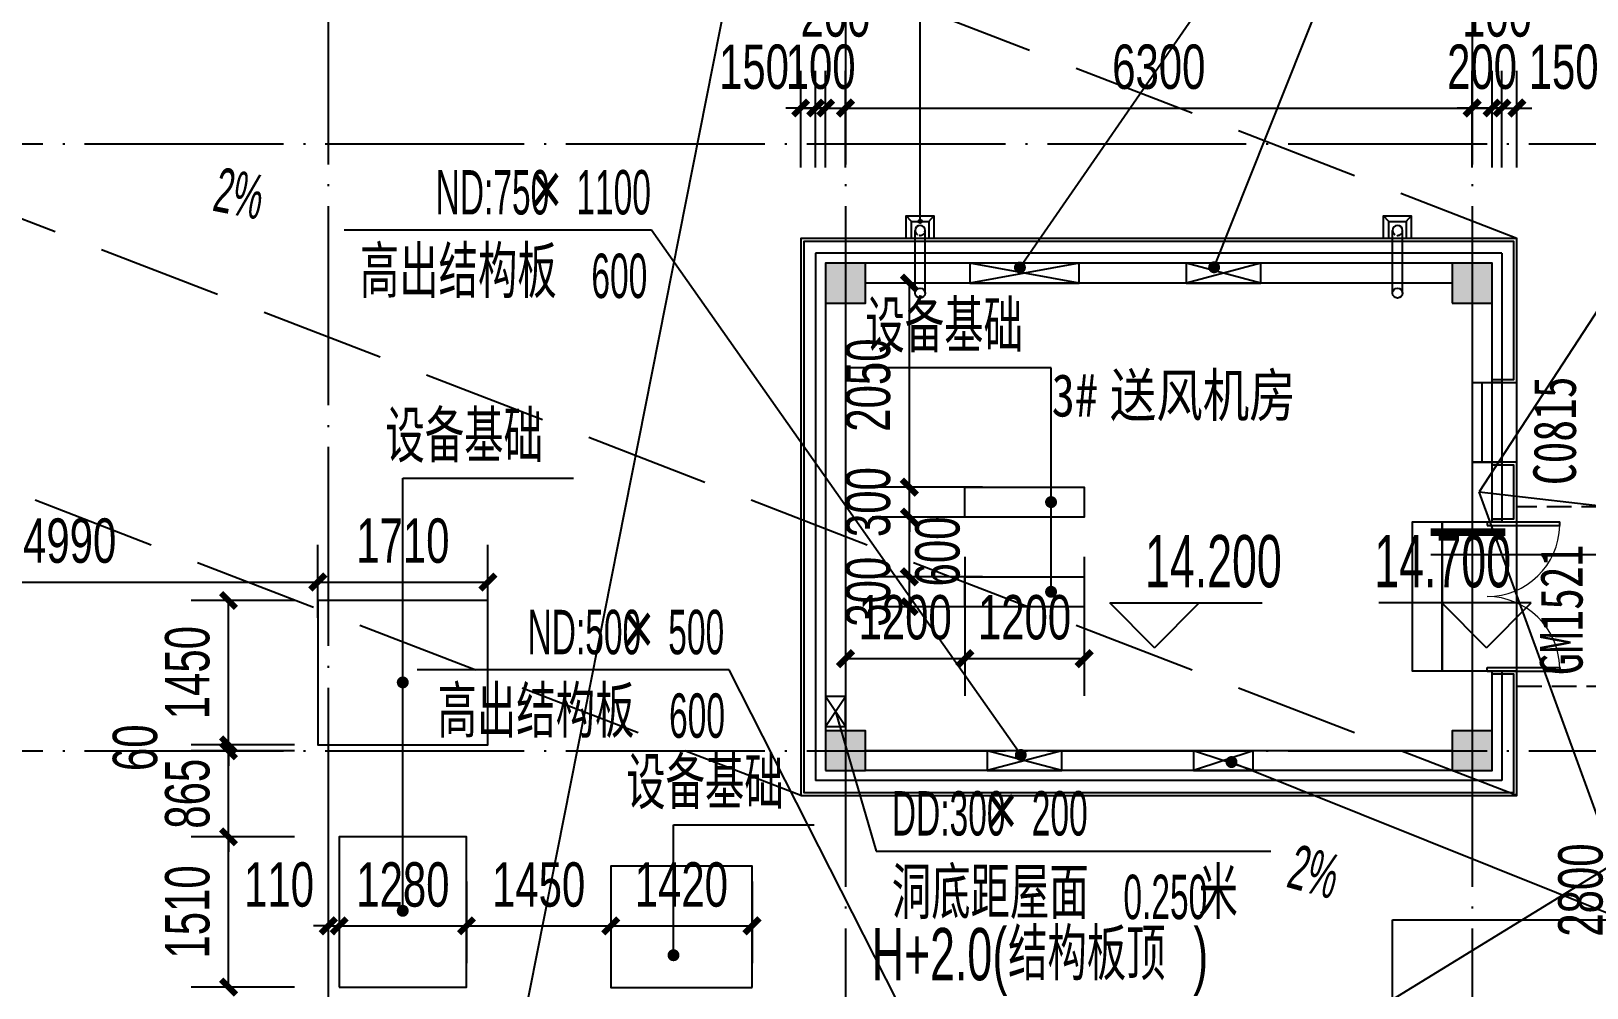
# Model space of a CAD drawing. Extents: x -409435 to 356702, y -107829 to 330904.
# Drawn here: x 101412 to 117054, y 290617 to 300233 of the extents above; entities that cross this region are included whole.
import ezdxf
from ezdxf.xclip import XClip

# ---------------------------------------------------------------- set-up
doc = ezdxf.new("R2010")
doc.units = 0
doc.header["$LTSCALE"] = 1000
doc.header["$MEASUREMENT"] = 0
doc.header["$XCLIPFRAME"] = 0
for name, pattern in [('104-14# 核心筒$0$DOTE', [2.42, 2, -0.2, 0.02, -0.2]), ('109-34 轴网$0$L1$0$$AUDIT_BAD_LTYPE1', [0]), ('X-104 14#平面$0$$0$DASH', [0.35, 0.25, -0.1]), ('X-104 14#平面$0$DASH', [0.35, 0.25, -0.1])]:
    doc.linetypes.add(name, pattern=pattern)
for name, color, linetype in [('01-标注_尺寸', 124, 'Continuous'), ('01-标注_符号', 200, 'Continuous'), ('02-TEXT_标注', 130, 'Continuous'), ('104-14# 核心筒$0$A_AXIS-轴线', 36, '104-14# 核心筒$0$DOTE'), ('PUB_HATCH', 8, 'Continuous'), ('X-104 14#平面$0$01-标注_标高', 200, 'Continuous'), ('X-104 14#平面$0$02-TEXT_房间', 7, 'Continuous'), ('X-104 14#平面$0$02-TEXT_标注', 130, 'Continuous'), ('X-104 14#平面$0$02-TEXT_门窗', 151, 'Continuous'), ('X-104 14#平面$0$A-C_玻璃幕墙', 140, 'Continuous'), ('X-104 14#平面$0$A-C_窗', 140, 'Continuous'), ('X-104 14#平面$0$A-C_门', 150, 'Continuous'), ('X-104 14#平面$0$A-O_分水线', 127, 'Continuous'), ('X-104 14#平面$0$A-O_屋面', 201, 'Continuous'), ('X-104 14#平面$0$A-O_散水', 134, 'Continuous'), ('X-104 14#平面$0$A-SUR_保温', 222, 'Continuous'), ('X-104 14#平面$0$A-SUR_看线', 231, 'Continuous'), ('X-104 14#平面$0$A-TECH_暖通', 6, 'Continuous'), ('X-104 14#平面$0$A-TECH_电气', 240, 'Continuous'), ('X-104 14#平面$0$A_STR-砌块墙', 121, 'Continuous'), ('X-104 14#平面$0$A_STR-砼柱', 51, 'Continuous'), ('X-104 14#平面$0$图例', 7, 'Continuous')]:
    doc.layers.add(name, color=color, linetype=linetype)
doc.styles.add('_TCH_DIM', font='ros.shx', dxfattribs={"width": 0.8, "height": 2, "bigfont": 'jd.shx'})
doc.styles.add('_TCH_DIM_T3', font='ros.shx', dxfattribs={"width": 0.705882, "bigfont": 'jd.shx'})
doc.styles.add('X-104 14#平面$0$_TCH_DIM', font='ros.shx', dxfattribs={"width": 0.8, "bigfont": 'jd.shx'})
doc.styles.add('X-104 14#平面$0$_TCH_SPACE', font='STXIHEI_0.TTF', dxfattribs={"width": 0.8, "height": 5})
doc.styles.add('X-104 14#平面$0$_TCH_WINDOW', font='STXIHEI_0.TTF', dxfattribs={"width": 0.75, "height": 3.5})
doc.dimstyles.new('_TCH_ARCH&&150', dxfattribs={"dimtxt": 446.25, "dimasz": 150, "dimexe": 375, "dimexo": 450, "dimgap": 189.375, "dimtad": 1, "dimdec": 0, "dimzin": 0, "dimdsep": 46, "dimtxsty": '_TCH_DIM_T3', "dimblk": 'ARCHTICK', "dimcen": 0.09, "dimclrt": 7, "dimazin": 2, "dimtfac": 1, "dimtdec": 0, "dimtix": 1, "dimtmove": 2, "dimatfit": 3, "dimfxl": 0, "dimtolj": 1, "dimtzin": 0, "dimarcsym": 0})

# ---------------------------------------------------------------- blocks, each defined once
blk = doc.blocks.new('104-14# 核心筒')
at = {"layer": '104-14# 核心筒$0$A_AXIS-轴线'}
for p, q in [((104400, 317833.6), (104400, 259754.9)), ((109600, 317833.6), (109600, 259754.9)), ((115900, 317833.6), (115900, 259754.9)), ((-9370.1, 299100), (120259.9, 299100)), ((-9370.1, 293000), (120259.9, 293000))]:
    blk.add_line(p, q, dxfattribs=at)
blk = doc.blocks.new('X-104 14#平面$0$0000')
blk.add_line((68587, 39539), (63777, 15271))
for points in [[(77922, 31708), (74572, 26572)], [(76671, 20811), (74572, 26572)], [(74572, 26572), (77594, 26226)]]:
    blk.add_lwpolyline(points)
blk = doc.blocks.new('X-104 14#平面$0$A$C6C68079C')
at = {"layer": 'X-104 14#平面$0$图例'}
for p, q in [((91, 87), (145, 141)), ((91, -87), (145, -137))]:
    blk.add_line(p, q, dxfattribs=at)
for points in [[(-80, -137), (-80, 141), (145, 141), (145, -137)], [(-80, -87), (-80, 87), (91, 87), (91, -87)]]:
    blk.add_lwpolyline(points, close=True, dxfattribs=at)
blk = doc.blocks.new('*U419')
blk.add_lwpolyline([(200, 0), (200, 300), (0, 300), (0, 0), (200, 0), (0, 300), (0, 0), (200, 300)])
blk = doc.blocks.new('X-104 14#平面$0$dd')
at = {"layer": 'X-104 14#平面$0$A-TECH_电气'}
blk.add_blockref('*U419', (109463, -5855), dxfattribs=at)
blk = doc.blocks.new('*U431')
blk.add_lwpolyline([(200, 0), (200, 1100), (0, 1100), (0, 0), (200, 0), (0, 1100), (0, 0), (200, 1100)])
blk = doc.blocks.new('*U433')
blk.add_lwpolyline([(200, 0), (200, 750), (0, 750), (0, 0), (200, 0), (0, 750), (0, 0), (200, 750)])
blk = doc.blocks.new('*U421')
blk.add_lwpolyline([(200, 0), (200, 600), (0, 600), (0, 0), (200, 0), (0, 600), (0, 0), (200, 600)])
blk = doc.blocks.new('_FZH')
blk.add_lwpolyline([(-0.5, -0.5), (0.5, -0.5), (0.5, 0.5), (-0.5, 0.5)], close=True)
at = {"layer": 'PUB_HATCH'}
blk.add_solid([(-0.5, -0.5), (0.5, -0.5), (-0.5, 0.5), (0.5, 0.5)], dxfattribs=at)
blk = doc.blocks.new('X-104 14#平面$0$$DorLib2D$00000002')
for p, q in [((-0.5, 0), (-0.5, 0.4875)), ((-0.475, 0.4875), (-0.5, 0.4875)), ((-0.475, 0), (-0.475, 0.4875)), ((0.475, 0), (0.475, 0.4875)), ((0.475, 0.4875), (0.5, 0.4875)), ((0.5, 0), (0.5, 0.4875)), ((-0.5, 0), (-0.475, 0)), ((0.5, 0), (0.475, 0))]:
    blk.add_line(p, q)
at = {"lineweight": 13}
for centre, start, end in [((-0.4875, 0), 0, 88.53072), ((0.4875, 0), 91.46928, 180)]:
    blk.add_arc(centre, 0.4875, start, end, dxfattribs=at)
blk = doc.blocks.new('X-104 14#平面$0$$TCHSYS$WIN2D')
for p, q in [((-0.5, 0.5), (0.5, 0.5)), ((-0.5, 0.5), (-0.5, -0.5)), ((0.5, 0.5), (0.5, -0.5)), ((0.5, 0.167), (-0.5, 0.167)), ((0.5, -0.167), (-0.5, -0.167)), ((-0.5, -0.5), (0.5, -0.5))]:
    blk.add_line(p, q)
blk = doc.blocks.new('X-104 14#平面')
at = {"layer": 'X-104 14#平面$0$01-标注_标高'}
for p, q in [((112706.3, 294035.6), (112256.3, 294485.6)), ((112256.3, 294485.6), (113788.2, 294485.6)), ((112706.3, 294035.6), (113156.3, 294485.6)), ((116494.1, 294485.6), (114962.2, 294485.6)), ((116044.1, 294035.6), (115594.1, 294485.6)), ((116044.1, 294035.6), (116494.1, 294485.6))]:
    blk.add_line(p, q, dxfattribs=at)
at = {"layer": 'X-104 14#平面$0$02-TEXT_标注', "linetype": 'X-104 14#平面$0$DASH', "ltscale": 5}
for points in [[(116350, 298150), (73199.9, 314785)], [(109150, 292550), (65999.9, 309185)], [(116350, 292550), (73199.9, 309185)]]:
    blk.add_lwpolyline(points, dxfattribs=at)
at = {"layer": 'X-104 14#平面$0$A-C_玻璃幕墙'}
for points in [[(116100, 296700), (116350, 296700), (116350, 298150), (109150, 298150), (109150, 292550), (116350, 292550), (116350, 293800), (116100, 293800)], [(116100, 296730), (116320, 296730), (116320, 298120), (109180, 298120), (109180, 292580), (116320, 292580), (116320, 293770), (116100, 293770)], [(116100, 295300), (116350, 295300), (116350, 295900), (116100, 295900)], [(116100, 295330), (116320, 295330), (116320, 295870), (116100, 295870)]]:
    blk.add_lwpolyline(points, dxfattribs=at)
at = {"layer": 'X-104 14#平面$0$A-C_门'}
blk.add_line((115900, 295300), (115900, 293800), dxfattribs=at)
for points in [[(115600, 295300), (115600, 293800), (115300, 293800), (115300, 295300)], [(115900, 295300), (115900, 293800), (115600, 293800), (115600, 295300)]]:
    blk.add_lwpolyline(points, close=True, dxfattribs=at)
at = {"layer": 'X-104 14#平面$0$A-O_分水线'}
for p, q in [((110300, 297600), (110300, 298230)), ((110400, 297600), (110400, 298230)), ((115100, 297600), (115100, 298230)), ((115200, 297600), (115200, 298230))]:
    blk.add_line(p, q, dxfattribs=at)
for centre in [(110350, 297600), (115150, 297600)]:
    blk.add_circle(centre, 50, dxfattribs=at)
for centre in [(110350, 298230), (115150, 298230)]:
    blk.add_arc(centre, 50, 0, 180, dxfattribs=at)
at = {"layer": 'X-104 14#平面$0$A-O_分水线', "linetype": 'X-104 14#平面$0$$0$DASH', "ltscale": 0.2}
for centre in [(110350, 298230), (115150, 298230)]:
    blk.add_arc(centre, 50, 180, 0, dxfattribs=at)
at = {"layer": 'X-104 14#平面$0$A-O_屋面', "linetype": 'X-104 14#平面$0$DASH'}
blk.add_lwpolyline([(116350, 293650), (117250, 293650), (117250, 295450), (116350, 295450)], dxfattribs=at)
at = {"layer": 'X-104 14#平面$0$A-O_散水', "elevation": 3000}
for points in [[(110800, 295349.1), (110800, 295649.1), (112000, 295649.1), (112000, 295349.1)], [(110800, 294447.7), (110800, 294747.7), (112000, 294747.7), (112000, 294447.7)]]:
    blk.add_lwpolyline(points, close=True, dxfattribs=at)
at = {"layer": 'X-104 14#平面$0$A-O_散水'}
for points in [[(106005, 294510), (104295, 294510), (104295, 293060), (106005, 293060)], [(104510, 290625.4), (105790, 290625.4), (105790, 292135.4), (104510, 292135.4)], [(108660.3, 290620.3), (108660.3, 291840.3), (107240.3, 291840.3), (107240.3, 290620.3)]]:
    blk.add_lwpolyline(points, close=True, dxfattribs=at)
at = {"layer": 'X-104 14#平面$0$A-SUR_保温'}
for p, q in [((116200, 298000), (109300, 298000)), ((109300, 298000), (109300, 292700)), ((116200, 298000), (116200, 296700)), ((116200, 296700), (116100, 296700)), ((116200, 295900), (116100, 295900)), ((116200, 295900), (116200, 295300)), ((116200, 295300), (116100, 295300)), ((116200, 293800), (116100, 293800)), ((116200, 293800), (116200, 292700)), ((116200, 292700), (109300, 292700))]:
    blk.add_line(p, q, dxfattribs=at)
at = {"layer": 'X-104 14#平面$0$A-SUR_看线'}
for p, q in [((116350, 295900), (116350, 296700)), ((116350, 293800), (116350, 295300))]:
    blk.add_line(p, q, dxfattribs=at)
at = {"layer": 'X-104 14#平面$0$A_STR-砌块墙'}
for p, q in [((115700, 297900), (109800, 297900)), ((115700, 297700), (109800, 297700)), ((109400, 297500), (109400, 293200)), ((109600, 297500), (109600, 293200)), ((115900, 297500), (115900, 296700)), ((116100, 296700), (116100, 297500)), ((115900, 296700), (116100, 296700)), ((115900, 295900), (115900, 295300)), ((116100, 295900), (115900, 295900)), ((116100, 295300), (116100, 295900)), ((115900, 295300), (116100, 295300)), ((116100, 293800), (115900, 293800)), ((115900, 293800), (115900, 293200)), ((116100, 293200), (116100, 293800)), ((115700, 293000), (109800, 293000)), ((115700, 292800), (109800, 292800))]:
    blk.add_line(p, q, dxfattribs=at)
ref = blk.add_blockref('104-14# 核心筒', (0, 0))
XClip(ref).set_block_clipping_path([(-38664.3623821461, -25500), (139216.5485069363, 330900)])
at = {"color": 5, "rotation": 89.99999999999999}
for p in [(110350, 298230), (115150, 298230)]:
    blk.add_blockref('X-104 14#平面$0$A$C6C68079C', p, dxfattribs=at)
blk.add_blockref('X-104 14#平面$0$dd', (-62.7, 299100))
at = {"layer": 'X-104 14#平面$0$A-C_窗'}
ref = blk.add_blockref('X-104 14#平面$0$$TCHSYS$WIN2D', (116050, 296300), dxfattribs=dict(at, xscale=800, yscale=-300, zscale=300, rotation=270))
ref.add_attrib('A', 'C0815', (116943.5, 295670), dxfattribs={"layer": 'X-104 14#平面$0$02-TEXT_门窗', "height": 428.14, "rotation": 90, "style": 'X-104 14#平面$0$_TCH_WINDOW', "width": 0.75})
at = {"layer": 'X-104 14#平面$0$A-C_门'}
ref = blk.add_blockref('X-104 14#平面$0$$DorLib2D$00000002', (116050, 294550), dxfattribs=dict(at, xscale=1500, yscale=1500, zscale=300, rotation=270))
ref.add_attrib('A', 'GM1521', (117010.8, 293761), dxfattribs={"layer": 'X-104 14#平面$0$02-TEXT_门窗', "height": 428.14, "rotation": 90, "style": 'X-104 14#平面$0$_TCH_WINDOW', "width": 0.75})
at = {"layer": 'X-104 14#平面$0$A-O_分水线'}
blk.add_blockref('X-104 14#平面$0$0000', (41400, 269028.8), dxfattribs=at)
at = {"layer": 'X-104 14#平面$0$A-TECH_暖通', "rotation": 90}
for name, p in [('*U431', (111950, 297700)), ('*U433', (113775, 297700, 3000)), ('*U433', (111775, 292800)), ('*U421', (113700, 292800, 3000))]:
    blk.add_blockref(name, p, dxfattribs=at)
at = {"layer": 'X-104 14#平面$0$A_STR-砼柱', "xscale": 400, "yscale": 400, "zscale": 400}
for p in [(109600, 297700), (115900, 297700), (109600, 293000), (115900, 293000)]:
    blk.add_blockref('_FZH', p, dxfattribs=at)
at = {"layer": 'X-104 14#平面$0$02-TEXT_房间', "style": 'X-104 14#平面$0$_TCH_SPACE', "width": 0.8}
for s, p in [('3#', (111673.2, 296359.3)), ('送风机房', (112257.4, 296359.3))]:
    blk.add_text(s, height=428.14, dxfattribs=at).set_placement(p)
at = {"layer": 'X-104 14#平面$0$02-TEXT_标注', "style": 'X-104 14#平面$0$_TCH_DIM'}
for s, height, width, p in [('14.200', 525, 0.64, (112612, 294643.1)), ('14.700', 525, 0.64, (114917.2, 294643.1)), ('结构板顶', 520.93, 0.8, (111234.7, 290693.7)), ('H+2.0', 525, 0.64, (109863.7, 290693.7)), ('(', 525, 0.64, (111077.9, 290693.7)), (')', 525, 0.64, (113097, 290693.7))]:
    blk.add_text(s, height=height, dxfattribs=dict(at, width=width)).set_placement(p)
blk = doc.blocks.new('ddcc')
at = {"layer": '01-标注_符号'}
for p, q in [((109500, 293395), (109909, 291991)), ((109909, 291991), (113877, 291991))]:
    blk.add_line(p, q, dxfattribs=at)
at = {"layer": '02-TEXT_标注', "style": '_TCH_DIM'}
for s, height, width, p in [('DD:300', 446.2, 0.564706, (110066, 292148)), ('×', 521, 0.8, (111007, 292148)), ('200', 446.2, 0.564706, (111473, 292148)), ('洞底距屋面', 520.9, 0.8, (110066, 291308)), ('米', 521, 0.8, (113150, 291308)), ('0.250', 446.2, 0.564706, (112394, 291308))]:
    blk.add_text(s, height=height, dxfattribs=dict(at, width=width)).set_placement(p)
blk = doc.blocks.new('_ArchTick')
at = {"color": 0, "linetype": 'ByBlock', "const_width": 0.4}
blk.add_lwpolyline([(-0.5, -0.5), (0.5, 0.5)], dxfattribs=at)
blk = doc.blocks.new('*D1126')
at = {"layer": '01-标注_尺寸', "color": 0, "lineweight": -2, "transparency": 16777216}
for p, q in [((109150, 298861), (109150, 299835)), ((109300, 298861), (109300, 299835)), ((109150, 299460), (109000, 299460)), ((109150, 299460), (109300, 299460)), ((109300, 299460), (109450, 299460))]:
    blk.add_line(p, q, dxfattribs=at)
at = {"layer": 'Defpoints', "color": 0, "transparency": 16777216}
for p in [(109300, 299460), (109150, 298411), (109300, 298411)]:
    blk.add_point(p, dxfattribs=at)
at = {"layer": '01-标注_尺寸', "color": 0, "lineweight": -2, "transparency": 16777216, "xscale": 150, "yscale": 150, "zscale": 150}
blk.add_blockref('_ArchTick', (109150, 299460), dxfattribs=at)
at = {"layer": '01-标注_尺寸', "color": 0, "lineweight": -2, "transparency": 16777216, "xscale": 150, "yscale": 150, "zscale": 150, "rotation": 180}
blk.add_blockref('_ArchTick', (109300, 299460), dxfattribs=at)
at = {"layer": '01-标注_尺寸', "color": 7, "transparency": 16777216, "insert": (108680, 299872), "char_height": 446.2, "attachment_point": 5, "style": '_TCH_DIM_T3'}
blk.add_mtext('\\A1;150', dxfattribs=at)
blk = doc.blocks.new('*D1127')
at = {"layer": '01-标注_尺寸', "color": 0, "lineweight": -2, "transparency": 16777216}
for p, q in [((109300, 298861), (109300, 299835)), ((109400, 298861), (109400, 299835)), ((109300, 299460), (109150, 299460)), ((109300, 299460), (109400, 299460)), ((109400, 299460), (109550, 299460))]:
    blk.add_line(p, q, dxfattribs=at)
at = {"layer": 'Defpoints', "color": 0, "transparency": 16777216}
for p in [(109400, 299460), (109300, 298411), (109400, 298411)]:
    blk.add_point(p, dxfattribs=at)
at = {"layer": '01-标注_尺寸', "color": 0, "lineweight": -2, "transparency": 16777216, "xscale": 150, "yscale": 150, "zscale": 150}
blk.add_blockref('_ArchTick', (109300, 299460), dxfattribs=at)
at = {"layer": '01-标注_尺寸', "color": 0, "lineweight": -2, "transparency": 16777216, "xscale": 150, "yscale": 150, "zscale": 150, "rotation": 180}
blk.add_blockref('_ArchTick', (109400, 299460), dxfattribs=at)
at = {"layer": '01-标注_尺寸', "color": 7, "transparency": 16777216, "insert": (109350, 299872), "char_height": 446.2, "attachment_point": 5, "style": '_TCH_DIM_T3'}
blk.add_mtext('\\A1;100', dxfattribs=at)
blk = doc.blocks.new('*D1128')
at = {"layer": '01-标注_尺寸', "color": 0, "lineweight": -2, "transparency": 16777216}
for p, q in [((109400, 298861), (109400, 299835)), ((109600, 298861), (109600, 299835)), ((109400, 299460), (109250, 299460)), ((109400, 299460), (109600, 299460)), ((109600, 299460), (109750, 299460))]:
    blk.add_line(p, q, dxfattribs=at)
at = {"layer": 'Defpoints', "color": 0, "transparency": 16777216}
for p in [(109600, 299460), (109400, 298411), (109600, 298411)]:
    blk.add_point(p, dxfattribs=at)
at = {"layer": '01-标注_尺寸', "color": 0, "lineweight": -2, "transparency": 16777216, "xscale": 150, "yscale": 150, "zscale": 150}
blk.add_blockref('_ArchTick', (109400, 299460), dxfattribs=at)
at = {"layer": '01-标注_尺寸', "color": 0, "lineweight": -2, "transparency": 16777216, "xscale": 150, "yscale": 150, "zscale": 150, "rotation": 180}
blk.add_blockref('_ArchTick', (109600, 299460), dxfattribs=at)
at = {"layer": '01-标注_尺寸', "color": 7, "transparency": 16777216, "insert": (109500, 300397), "char_height": 446.2, "attachment_point": 5, "style": '_TCH_DIM_T3'}
blk.add_mtext('\\A1;200', dxfattribs=at)
blk = doc.blocks.new('*D1129')
at = {"layer": '01-标注_尺寸', "color": 0, "lineweight": -2, "transparency": 16777216}
for p, q in [((109600, 298861), (109600, 299835)), ((115900, 298861), (115900, 299835)), ((109600, 299460), (115900, 299460))]:
    blk.add_line(p, q, dxfattribs=at)
at = {"layer": 'Defpoints', "color": 0, "transparency": 16777216}
for p in [(115900, 299460), (109600, 298411), (115900, 298411)]:
    blk.add_point(p, dxfattribs=at)
at = {"layer": '01-标注_尺寸', "color": 0, "lineweight": -2, "transparency": 16777216, "xscale": 150, "yscale": 150, "zscale": 150, "rotation": 180}
blk.add_blockref('_ArchTick', (109600, 299460), dxfattribs=at)
at = {"layer": '01-标注_尺寸', "color": 0, "lineweight": -2, "transparency": 16777216, "xscale": 150, "yscale": 150, "zscale": 150}
blk.add_blockref('_ArchTick', (115900, 299460), dxfattribs=at)
at = {"layer": '01-标注_尺寸', "color": 7, "transparency": 16777216, "insert": (112750, 299872), "char_height": 446.2, "attachment_point": 5, "style": '_TCH_DIM_T3'}
blk.add_mtext('\\A1;6300', dxfattribs=at)
blk = doc.blocks.new('*D1130')
at = {"layer": '01-标注_尺寸', "color": 0, "lineweight": -2, "transparency": 16777216}
for p, q in [((115900, 298861), (115900, 299835)), ((116100, 298861), (116100, 299835)), ((115900, 299460), (115750, 299460)), ((115900, 299460), (116100, 299460)), ((116100, 299460), (116250, 299460))]:
    blk.add_line(p, q, dxfattribs=at)
at = {"layer": 'Defpoints', "color": 0, "transparency": 16777216}
for p in [(116100, 299460), (115900, 298411), (116100, 298411)]:
    blk.add_point(p, dxfattribs=at)
at = {"layer": '01-标注_尺寸', "color": 0, "lineweight": -2, "transparency": 16777216, "xscale": 150, "yscale": 150, "zscale": 150}
blk.add_blockref('_ArchTick', (115900, 299460), dxfattribs=at)
at = {"layer": '01-标注_尺寸', "color": 0, "lineweight": -2, "transparency": 16777216, "xscale": 150, "yscale": 150, "zscale": 150, "rotation": 180}
blk.add_blockref('_ArchTick', (116100, 299460), dxfattribs=at)
at = {"layer": '01-标注_尺寸', "color": 7, "transparency": 16777216, "insert": (116000, 299872), "char_height": 446.2, "attachment_point": 5, "style": '_TCH_DIM_T3'}
blk.add_mtext('\\A1;200', dxfattribs=at)
blk = doc.blocks.new('*D1131')
at = {"layer": '01-标注_尺寸', "color": 0, "lineweight": -2, "transparency": 16777216}
for p, q in [((116100, 298861), (116100, 299835)), ((116200, 298861), (116200, 299835)), ((116100, 299460), (115950, 299460)), ((116100, 299460), (116200, 299460)), ((116200, 299460), (116350, 299460))]:
    blk.add_line(p, q, dxfattribs=at)
at = {"layer": 'Defpoints', "color": 0, "transparency": 16777216}
for p in [(116200, 299460), (116100, 298411), (116200, 298411)]:
    blk.add_point(p, dxfattribs=at)
at = {"layer": '01-标注_尺寸', "color": 0, "lineweight": -2, "transparency": 16777216, "xscale": 150, "yscale": 150, "zscale": 150}
blk.add_blockref('_ArchTick', (116100, 299460), dxfattribs=at)
at = {"layer": '01-标注_尺寸', "color": 0, "lineweight": -2, "transparency": 16777216, "xscale": 150, "yscale": 150, "zscale": 150, "rotation": 180}
blk.add_blockref('_ArchTick', (116200, 299460), dxfattribs=at)
at = {"layer": '01-标注_尺寸', "color": 7, "transparency": 16777216, "insert": (116150, 300397), "char_height": 446.2, "attachment_point": 5, "style": '_TCH_DIM_T3'}
blk.add_mtext('\\A1;100', dxfattribs=at)
blk = doc.blocks.new('*D1132')
at = {"layer": '01-标注_尺寸', "color": 0, "lineweight": -2, "transparency": 16777216}
for p, q in [((116200, 298861), (116200, 299835)), ((116350, 298861), (116350, 299835)), ((116200, 299460), (116050, 299460)), ((116200, 299460), (116350, 299460)), ((116350, 299460), (116500, 299460))]:
    blk.add_line(p, q, dxfattribs=at)
at = {"layer": 'Defpoints', "color": 0, "transparency": 16777216}
for p in [(116350, 299460), (116200, 298411), (116350, 298411)]:
    blk.add_point(p, dxfattribs=at)
at = {"layer": '01-标注_尺寸', "color": 0, "lineweight": -2, "transparency": 16777216, "xscale": 150, "yscale": 150, "zscale": 150}
blk.add_blockref('_ArchTick', (116200, 299460), dxfattribs=at)
at = {"layer": '01-标注_尺寸', "color": 0, "lineweight": -2, "transparency": 16777216, "xscale": 150, "yscale": 150, "zscale": 150, "rotation": 180}
blk.add_blockref('_ArchTick', (116350, 299460), dxfattribs=at)
at = {"layer": '01-标注_尺寸', "color": 7, "transparency": 16777216, "insert": (116820, 299872), "char_height": 446.2, "attachment_point": 5, "style": '_TCH_DIM_T3'}
blk.add_mtext('\\A1;150', dxfattribs=at)
blk = doc.blocks.new('*D2047')
at = {"layer": '01-标注_尺寸', "color": 0, "lineweight": -2, "transparency": 16777216}
for p, q in [((99305, 294336), (99305, 295071)), ((104295, 294336), (104295, 295071)), ((99305, 294696), (104295, 294696))]:
    blk.add_line(p, q, dxfattribs=at)
at = {"layer": 'Defpoints', "color": 0, "transparency": 16777216}
for p in [(104295, 294696), (99305, 293886), (104295, 293886)]:
    blk.add_point(p, dxfattribs=at)
at = {"layer": '01-标注_尺寸', "color": 0, "lineweight": -2, "transparency": 16777216, "xscale": 150, "yscale": 150, "zscale": 150, "rotation": 180}
blk.add_blockref('_ArchTick', (99305, 294696), dxfattribs=at)
at = {"layer": '01-标注_尺寸', "color": 0, "lineweight": -2, "transparency": 16777216, "xscale": 150, "yscale": 150, "zscale": 150}
blk.add_blockref('_ArchTick', (104295, 294696), dxfattribs=at)
at = {"layer": '01-标注_尺寸', "color": 7, "transparency": 16777216, "insert": (101800, 295109), "char_height": 446.2, "attachment_point": 5, "style": '_TCH_DIM_T3'}
blk.add_mtext('\\A1;4990', dxfattribs=at)
blk = doc.blocks.new('*D2048')
at = {"layer": '01-标注_尺寸', "color": 0, "lineweight": -2, "transparency": 16777216}
for p, q in [((104295, 294336), (104295, 295071)), ((106005, 294336), (106005, 295071)), ((104295, 294696), (106005, 294696))]:
    blk.add_line(p, q, dxfattribs=at)
at = {"layer": 'Defpoints', "color": 0, "transparency": 16777216}
for p in [(106005, 294696), (104295, 293886), (106005, 293886)]:
    blk.add_point(p, dxfattribs=at)
at = {"layer": '01-标注_尺寸', "color": 0, "lineweight": -2, "transparency": 16777216, "xscale": 150, "yscale": 150, "zscale": 150, "rotation": 180}
blk.add_blockref('_ArchTick', (104295, 294696), dxfattribs=at)
at = {"layer": '01-标注_尺寸', "color": 0, "lineweight": -2, "transparency": 16777216, "xscale": 150, "yscale": 150, "zscale": 150}
blk.add_blockref('_ArchTick', (106005, 294696), dxfattribs=at)
at = {"layer": '01-标注_尺寸', "color": 7, "transparency": 16777216, "insert": (105150, 295109), "char_height": 446.2, "attachment_point": 5, "style": '_TCH_DIM_T3'}
blk.add_mtext('\\A1;1710', dxfattribs=at)
blk = doc.blocks.new('*D2057')
at = {"layer": '01-标注_尺寸', "color": 0, "lineweight": -2, "transparency": 16777216}
for p, q in [((107240, 291685), (107240, 290865)), ((108660, 291685), (108660, 290865)), ((107240, 291240), (108660, 291240))]:
    blk.add_line(p, q, dxfattribs=at)
at = {"layer": 'Defpoints', "color": 0, "transparency": 16777216}
for p in [(107240, 292135), (108660, 292135), (108660, 291240)]:
    blk.add_point(p, dxfattribs=at)
at = {"layer": '01-标注_尺寸', "color": 0, "lineweight": -2, "transparency": 16777216, "xscale": 150, "yscale": 150, "zscale": 150, "rotation": 180}
blk.add_blockref('_ArchTick', (107240, 291240), dxfattribs=at)
at = {"layer": '01-标注_尺寸', "color": 0, "lineweight": -2, "transparency": 16777216, "xscale": 150, "yscale": 150, "zscale": 150}
blk.add_blockref('_ArchTick', (108660, 291240), dxfattribs=at)
at = {"layer": '01-标注_尺寸', "color": 7, "transparency": 16777216, "insert": (107950, 291653), "char_height": 446.2, "attachment_point": 5, "style": '_TCH_DIM_T3'}
blk.add_mtext('\\A1;1420', dxfattribs=at)
blk = doc.blocks.new('*D2058')
at = {"layer": '01-标注_尺寸', "color": 0, "lineweight": -2, "transparency": 16777216}
for p, q in [((105790, 291685), (105790, 290865)), ((107240, 291685), (107240, 290865)), ((105790, 291240), (107240, 291240))]:
    blk.add_line(p, q, dxfattribs=at)
at = {"layer": 'Defpoints', "color": 0, "transparency": 16777216}
for p in [(105790, 292135), (107240, 292135), (107240, 291240)]:
    blk.add_point(p, dxfattribs=at)
at = {"layer": '01-标注_尺寸', "color": 0, "lineweight": -2, "transparency": 16777216, "xscale": 150, "yscale": 150, "zscale": 150, "rotation": 180}
blk.add_blockref('_ArchTick', (105790, 291240), dxfattribs=at)
at = {"layer": '01-标注_尺寸', "color": 0, "lineweight": -2, "transparency": 16777216, "xscale": 150, "yscale": 150, "zscale": 150}
blk.add_blockref('_ArchTick', (107240, 291240), dxfattribs=at)
at = {"layer": '01-标注_尺寸', "color": 7, "transparency": 16777216, "insert": (106515, 291653), "char_height": 446.2, "attachment_point": 5, "style": '_TCH_DIM_T3'}
blk.add_mtext('\\A1;1450', dxfattribs=at)
blk = doc.blocks.new('*D2059')
at = {"layer": '01-标注_尺寸', "color": 0, "lineweight": -2, "transparency": 16777216}
for p, q in [((104510, 291685), (104510, 290865)), ((105790, 291685), (105790, 290865)), ((104510, 291240), (105790, 291240))]:
    blk.add_line(p, q, dxfattribs=at)
at = {"layer": 'Defpoints', "color": 0, "transparency": 16777216}
for p in [(104510, 292135), (105790, 292135), (105790, 291240)]:
    blk.add_point(p, dxfattribs=at)
at = {"layer": '01-标注_尺寸', "color": 0, "lineweight": -2, "transparency": 16777216, "xscale": 150, "yscale": 150, "zscale": 150, "rotation": 180}
blk.add_blockref('_ArchTick', (104510, 291240), dxfattribs=at)
at = {"layer": '01-标注_尺寸', "color": 0, "lineweight": -2, "transparency": 16777216, "xscale": 150, "yscale": 150, "zscale": 150}
blk.add_blockref('_ArchTick', (105790, 291240), dxfattribs=at)
at = {"layer": '01-标注_尺寸', "color": 7, "transparency": 16777216, "insert": (105150, 291653), "char_height": 446.2, "attachment_point": 5, "style": '_TCH_DIM_T3'}
blk.add_mtext('\\A1;1280', dxfattribs=at)
blk = doc.blocks.new('*D2060')
at = {"layer": '01-标注_尺寸', "color": 0, "lineweight": -2, "transparency": 16777216}
for p, q in [((104400, 291685), (104400, 290865)), ((104510, 291685), (104510, 290865)), ((104400, 291240), (104250, 291240)), ((104400, 291240), (104510, 291240)), ((104510, 291240), (104660, 291240))]:
    blk.add_line(p, q, dxfattribs=at)
at = {"layer": 'Defpoints', "color": 0, "transparency": 16777216}
for p in [(104400, 292135), (104510, 292135), (104510, 291240)]:
    blk.add_point(p, dxfattribs=at)
at = {"layer": '01-标注_尺寸', "color": 0, "lineweight": -2, "transparency": 16777216, "xscale": 150, "yscale": 150, "zscale": 150}
blk.add_blockref('_ArchTick', (104400, 291240), dxfattribs=at)
at = {"layer": '01-标注_尺寸', "color": 0, "lineweight": -2, "transparency": 16777216, "xscale": 150, "yscale": 150, "zscale": 150, "rotation": 180}
blk.add_blockref('_ArchTick', (104510, 291240), dxfattribs=at)
at = {"layer": '01-标注_尺寸', "color": 7, "transparency": 16777216, "insert": (103905, 291653), "char_height": 446.2, "attachment_point": 5, "style": '_TCH_DIM_T3'}
blk.add_mtext('\\A1;110', dxfattribs=at)
blk = doc.blocks.new('*D2061')
at = {"layer": '01-标注_尺寸', "color": 0, "lineweight": -2, "transparency": 16777216}
for p, q in [((104060, 292135), (103022, 292135)), ((103397, 290625), (103397, 292135)), ((104060, 290625), (103022, 290625))]:
    blk.add_line(p, q, dxfattribs=at)
at = {"layer": 'Defpoints', "color": 0, "transparency": 16777216}
for p in [(103397, 292135), (104510, 292135), (104510, 290625)]:
    blk.add_point(p, dxfattribs=at)
at = {"layer": '01-标注_尺寸', "color": 0, "lineweight": -2, "transparency": 16777216, "xscale": 150, "yscale": 150, "zscale": 150}
for p, rotation in [((103397, 292135), 90), ((103397, 290625), 270)]:
    blk.add_blockref('_ArchTick', p, dxfattribs=dict(at, rotation=rotation))
at = {"layer": '01-标注_尺寸', "color": 7, "transparency": 16777216, "insert": (102985, 291380), "char_height": 446.2, "attachment_point": 5, "rotation": 90, "style": '_TCH_DIM_T3'}
blk.add_mtext('\\A1;1510', dxfattribs=at)
blk = doc.blocks.new('*D2062')
at = {"layer": '01-标注_尺寸', "color": 0, "lineweight": -2, "transparency": 16777216}
for p, q in [((103397, 293000), (103397, 293150)), ((104060, 293000), (103022, 293000)), ((103397, 292135), (103397, 293000)), ((104060, 292135), (103022, 292135)), ((103397, 292135), (103397, 291985))]:
    blk.add_line(p, q, dxfattribs=at)
at = {"layer": 'Defpoints', "color": 0, "transparency": 16777216}
for p in [(103397, 293000), (104510, 293000), (104510, 292135)]:
    blk.add_point(p, dxfattribs=at)
at = {"layer": '01-标注_尺寸', "color": 0, "lineweight": -2, "transparency": 16777216, "xscale": 150, "yscale": 150, "zscale": 150}
for p, rotation in [((103397, 293000), 270), ((103397, 292135), 90)]:
    blk.add_blockref('_ArchTick', p, dxfattribs=dict(at, rotation=rotation))
at = {"layer": '01-标注_尺寸', "color": 7, "transparency": 16777216, "insert": (102985, 292568), "char_height": 446.2, "attachment_point": 5, "rotation": 90, "style": '_TCH_DIM_T3'}
blk.add_mtext('\\A1;865', dxfattribs=at)
blk = doc.blocks.new('*D2063')
at = {"layer": '01-标注_尺寸', "color": 0, "lineweight": -2, "transparency": 16777216}
for p, q in [((103397.03508, 293060), (103397.03508, 293210)), ((104060, 293060), (103022.03508, 293060)), ((104060, 293000), (103022.03508, 293000)), ((103397.03508, 293000), (103397.03508, 293060)), ((103397.03508, 293000), (103397.03508, 292850))]:
    blk.add_line(p, q, dxfattribs=at)
at = {"layer": 'Defpoints', "color": 0, "transparency": 16777216}
for p in [(103397.03508, 293060), (104510, 293060), (104510, 293000)]:
    blk.add_point(p, dxfattribs=at)
at = {"layer": '01-标注_尺寸', "color": 0, "lineweight": -2, "transparency": 16777216, "xscale": 150, "yscale": 150, "zscale": 150}
for p, rotation in [((103397.03508, 293060), 270), ((103397.03508, 293000), 90)]:
    blk.add_blockref('_ArchTick', p, dxfattribs=dict(at, rotation=rotation))
at = {"layer": '01-标注_尺寸', "color": 7, "transparency": 16777216, "insert": (102459.53508, 293030), "char_height": 446.25, "attachment_point": 5, "rotation": 90, "style": '_TCH_DIM_T3'}
blk.add_mtext('\\A1;60', dxfattribs=at)
blk = doc.blocks.new('*D2064')
at = {"layer": '01-标注_尺寸', "color": 0, "lineweight": -2, "transparency": 16777216}
for p, q in [((104060, 294510), (103022.03508, 294510)), ((103397.03508, 293060), (103397.03508, 294510)), ((104060, 293060), (103022.03508, 293060))]:
    blk.add_line(p, q, dxfattribs=at)
at = {"layer": 'Defpoints', "color": 0, "transparency": 16777216}
for p in [(103397.03508, 294510), (104510, 294510), (104510, 293060)]:
    blk.add_point(p, dxfattribs=at)
at = {"layer": '01-标注_尺寸', "color": 0, "lineweight": -2, "transparency": 16777216, "xscale": 150, "yscale": 150, "zscale": 150}
for p, rotation in [((103397.03508, 294510), 90), ((103397.03508, 293060), 270)]:
    blk.add_blockref('_ArchTick', p, dxfattribs=dict(at, rotation=rotation))
at = {"layer": '01-标注_尺寸', "color": 7, "transparency": 16777216, "insert": (102984.53508, 293785), "char_height": 446.25, "attachment_point": 5, "rotation": 90, "style": '_TCH_DIM_T3'}
blk.add_mtext('\\A1;1450', dxfattribs=at)
blk = doc.blocks.new('*D2071')
at = {"layer": '01-标注_尺寸', "color": 0, "lineweight": -2, "transparency": 16777216}
for p, q in [((116903, 293000), (117779, 293000)), ((117404, 290200), (117404, 293000)), ((116903, 290200), (117779, 290200))]:
    blk.add_line(p, q, dxfattribs=at)
at = {"layer": 'Defpoints', "color": 0, "transparency": 16777216}
for p in [(116453, 293000), (117404, 293000), (116453, 290200)]:
    blk.add_point(p, dxfattribs=at)
at = {"layer": '01-标注_尺寸', "color": 0, "lineweight": -2, "transparency": 16777216, "xscale": 150, "yscale": 150, "zscale": 150}
for p, rotation in [((117404, 293000), 90), ((117404, 290200), 270)]:
    blk.add_blockref('_ArchTick', p, dxfattribs=dict(at, rotation=rotation))
at = {"layer": '01-标注_尺寸', "color": 7, "transparency": 16777216, "insert": (116992, 291600), "char_height": 446.2, "attachment_point": 5, "rotation": 90, "style": '_TCH_DIM_T3'}
blk.add_mtext('\\A1;2800', dxfattribs=at)
blk = doc.blocks.new('*D2102')
at = {"layer": '01-标注_尺寸', "color": 0, "lineweight": -2, "transparency": 16777216}
for p, q in [((110800, 294949), (110800, 293551)), ((112000, 294949), (112000, 293551)), ((110800, 293926), (112000, 293926))]:
    blk.add_line(p, q, dxfattribs=at)
at = {"layer": 'Defpoints', "color": 0, "transparency": 16777216}
for p in [(110800, 295399), (112000, 295399), (112000, 293926)]:
    blk.add_point(p, dxfattribs=at)
at = {"layer": '01-标注_尺寸', "color": 0, "lineweight": -2, "transparency": 16777216, "xscale": 150, "yscale": 150, "zscale": 150, "rotation": 180}
blk.add_blockref('_ArchTick', (110800, 293926), dxfattribs=at)
at = {"layer": '01-标注_尺寸', "color": 0, "lineweight": -2, "transparency": 16777216, "xscale": 150, "yscale": 150, "zscale": 150}
blk.add_blockref('_ArchTick', (112000, 293926), dxfattribs=at)
at = {"layer": '01-标注_尺寸', "color": 7, "transparency": 16777216, "insert": (111400, 294339), "char_height": 446.2, "attachment_point": 5, "style": '_TCH_DIM_T3'}
blk.add_mtext('\\A1;1200', dxfattribs=at)
blk = doc.blocks.new('*D2103')
at = {"layer": '01-标注_尺寸', "color": 0, "lineweight": -2, "transparency": 16777216}
for p, q in [((109600, 294949), (109600, 293551)), ((110800, 294949), (110800, 293551)), ((109600, 293926), (110800, 293926))]:
    blk.add_line(p, q, dxfattribs=at)
at = {"layer": 'Defpoints', "color": 0, "transparency": 16777216}
for p in [(109600, 295399), (110800, 295399), (110800, 293926)]:
    blk.add_point(p, dxfattribs=at)
at = {"layer": '01-标注_尺寸', "color": 0, "lineweight": -2, "transparency": 16777216, "xscale": 150, "yscale": 150, "zscale": 150, "rotation": 180}
blk.add_blockref('_ArchTick', (109600, 293926), dxfattribs=at)
at = {"layer": '01-标注_尺寸', "color": 0, "lineweight": -2, "transparency": 16777216, "xscale": 150, "yscale": 150, "zscale": 150}
blk.add_blockref('_ArchTick', (110800, 293926), dxfattribs=at)
at = {"layer": '01-标注_尺寸', "color": 7, "transparency": 16777216, "insert": (110200, 294339), "char_height": 446.2, "attachment_point": 5, "style": '_TCH_DIM_T3'}
blk.add_mtext('\\A1;1200', dxfattribs=at)
blk = doc.blocks.new('*D2104')
at = {"layer": '01-标注_尺寸', "color": 0, "lineweight": -2, "transparency": 16777216}
for p, q in [((110242, 294748), (110242, 294898)), ((110976, 294748), (109867, 294748)), ((110242, 294448), (110242, 294748)), ((110976, 294448), (109867, 294448)), ((110242, 294448), (110242, 294298))]:
    blk.add_line(p, q, dxfattribs=at)
at = {"layer": 'Defpoints', "color": 0, "transparency": 16777216}
for p in [(110242, 294748), (111426, 294748), (111426, 294448)]:
    blk.add_point(p, dxfattribs=at)
at = {"layer": '01-标注_尺寸', "color": 0, "lineweight": -2, "transparency": 16777216, "xscale": 150, "yscale": 150, "zscale": 150}
for p, rotation in [((110242, 294748), 270), ((110242, 294448), 90)]:
    blk.add_blockref('_ArchTick', p, dxfattribs=dict(at, rotation=rotation))
at = {"layer": '01-标注_尺寸', "color": 7, "transparency": 16777216, "insert": (109829, 294598), "char_height": 446.2, "attachment_point": 5, "rotation": 90, "style": '_TCH_DIM_T3'}
blk.add_mtext('\\A1;300', dxfattribs=at)
blk = doc.blocks.new('*D2105')
at = {"layer": '01-标注_尺寸', "color": 0, "lineweight": -2, "transparency": 16777216}
for p, q in [((110976, 295349), (109867, 295349)), ((110242, 294748), (110242, 295349)), ((110976, 294748), (109867, 294748))]:
    blk.add_line(p, q, dxfattribs=at)
at = {"layer": 'Defpoints', "color": 0, "transparency": 16777216}
for p in [(110242, 295349), (111426, 295349), (111426, 294748)]:
    blk.add_point(p, dxfattribs=at)
at = {"layer": '01-标注_尺寸', "color": 0, "lineweight": -2, "transparency": 16777216, "xscale": 150, "yscale": 150, "zscale": 150}
for p, rotation in [((110242, 295349), 90), ((110242, 294748), 270)]:
    blk.add_blockref('_ArchTick', p, dxfattribs=dict(at, rotation=rotation))
at = {"layer": '01-标注_尺寸', "color": 7, "transparency": 16777216, "insert": (110527, 295003), "char_height": 446.2, "attachment_point": 5, "rotation": 90, "style": '_TCH_DIM_T3'}
blk.add_mtext('\\A1;600', dxfattribs=at)
blk = doc.blocks.new('*D2106')
at = {"layer": '01-标注_尺寸', "color": 0, "lineweight": -2, "transparency": 16777216}
for p, q in [((110242, 295649), (110242, 295799)), ((110976, 295649), (109867, 295649)), ((110242, 295349), (110242, 295649)), ((110976, 295349), (109867, 295349)), ((110242, 295349), (110242, 295199))]:
    blk.add_line(p, q, dxfattribs=at)
at = {"layer": 'Defpoints', "color": 0, "transparency": 16777216}
for p in [(110242, 295649), (111426, 295649), (111426, 295349)]:
    blk.add_point(p, dxfattribs=at)
at = {"layer": '01-标注_尺寸', "color": 0, "lineweight": -2, "transparency": 16777216, "xscale": 150, "yscale": 150, "zscale": 150}
for p, rotation in [((110242, 295649), 270), ((110242, 295349), 90)]:
    blk.add_blockref('_ArchTick', p, dxfattribs=dict(at, rotation=rotation))
at = {"layer": '01-标注_尺寸', "color": 7, "transparency": 16777216, "insert": (109829, 295499), "char_height": 446.2, "attachment_point": 5, "rotation": 90, "style": '_TCH_DIM_T3'}
blk.add_mtext('\\A1;300', dxfattribs=at)
blk = doc.blocks.new('*D2107')
at = {"layer": '01-标注_尺寸', "color": 0, "lineweight": -2, "transparency": 16777216}
for p, q in [((110976, 297700), (109867, 297700)), ((110242, 295649), (110242, 297700)), ((110976, 295649), (109867, 295649))]:
    blk.add_line(p, q, dxfattribs=at)
at = {"layer": 'Defpoints', "color": 0, "transparency": 16777216}
for p in [(110242, 297700), (111426, 297700), (111426, 295649)]:
    blk.add_point(p, dxfattribs=at)
at = {"layer": '01-标注_尺寸', "color": 0, "lineweight": -2, "transparency": 16777216, "xscale": 150, "yscale": 150, "zscale": 150}
for p, rotation in [((110242, 297700), 90), ((110242, 295649), 270)]:
    blk.add_blockref('_ArchTick', p, dxfattribs=dict(at, rotation=rotation))
at = {"layer": '01-标注_尺寸', "color": 7, "transparency": 16777216, "insert": (109829, 296675), "char_height": 446.2, "attachment_point": 5, "rotation": 90, "style": '_TCH_DIM_T3'}
blk.add_mtext('\\A1;2050', dxfattribs=at)

msp = doc.modelspace()

# ---------------------------------------------------------------- linework, layer by layer
at = {"layer": '01-标注_符号'}
for p, q in [((111353.9, 297857.1), (114914.3, 303013.5)), ((110350, 298339.1), (110350, 301468.5)), ((113306.1, 297859), (114710.8, 301386.7)), ((107647.9, 298232.7), (104560.8, 298232.7)), ((111362.6, 292957.6), (107647.9, 298232.7)), ((111666.6, 296847.2), (109642.7, 296847.2)), ((111666.6, 294597.7), (111666.6, 296847.2)), ((111666.6, 295499.1), (111666.6, 296847.2)), ((105148.7, 291391.4), (105148.7, 295739.8)), ((105148.7, 293687.1), (105148.7, 295739.8)), ((105148.7, 295739.8), (106864.1, 295739.8)), ((115484.8, 294972.5), (119651.4, 294972.5)), ((108429, 293812.7), (105292.3, 293812.7)), ((110311, 290108.2), (108429, 293812.7)), ((114399, 290073.3), (119474.2, 293183.1)), ((113480.9, 292886.8), (120733.3, 289978.1)), ((107870.7, 290945), (107870.7, 292255.8)), ((107870.7, 292255.8), (109284.6, 292255.8)), ((115100, 291302.1), (120637.6, 291302.1)), ((115100, 288425), (115100, 291302.1))]:
    msp.add_line(p, q, dxfattribs=at)
at = {"layer": '01-标注_符号', "linetype": '109-34 轴网$0$L1$0$$AUDIT_BAD_LTYPE1'}
for points in [[(104048.4, 298106.7, 0, 0, 0), (103091, 298296.5, 120, 0, 0), (102649.6, 298384, 0, 0, 0)], [(113515.4, 291610.6, 0, 0, 0), (114312.1, 291390.9, 120, 0, 0), (114746, 291271.2, 0, 0, 0)]]:
    msp.add_lwpolyline(points, format="xyseb", dxfattribs=at)
at = {"layer": '01-标注_符号', "const_width": 60}
for points in [[(111336.8, 297832.4, 1), (111370.9, 297881.8, 1)], [(113295, 297831.1, 1), (113317.2, 297886.8, 1)], [(111666.6, 295469.1, 1), (111666.6, 295529.1, 1)], [(111666.6, 294567.7, 1), (111666.6, 294627.7, 1)], [(105148.7, 293657.1, 1), (105148.7, 293717.1, 1)], [(111379.8, 292933.1, 1), (111345.3, 292982.2, 1)], [(113453, 292898, 1), (113508.7, 292875.6, 1)], [(105148.7, 291361.4, 1), (105148.7, 291421.4, 1)], [(107870.7, 290915, 1), (107870.7, 290975, 1)]]:
    msp.add_lwpolyline(points, format="xyb", close=True, dxfattribs=at)
at = {"layer": '01-标注_符号', "const_width": 75}
msp.add_lwpolyline([(115484.8, 295197.5), (116234.8, 295197.5)], dxfattribs=at)
at = {"layer": '01-标注_符号'}
msp.add_circle((110350, 298321.3), 17.8, dxfattribs=at)

# ---------------------------------------------------------------- block references
for name in ['X-104 14#平面', 'ddcc']:
    msp.add_blockref(name, (0, 0))

# ---------------------------------------------------------------- texts
at = {"layer": '02-TEXT_标注', "linetype": '109-34 轴网$0$L1$0$$AUDIT_BAD_LTYPE1', "style": '_TCH_DIM', "width": 0.564706}
for rotation, p in [(348.78871, (103223, 298430.9)), (344.58337, (114018.7, 291635.2))]:
    msp.add_text('2%%%', height=446.25, rotation=rotation, dxfattribs=at).set_placement(p)
at = {"layer": '02-TEXT_标注', "style": '_TCH_DIM'}
for s, height, width, p in [('ND:750', 446.25, 0.564706, (105479.2, 298390.2)), ('×', 520.9, 0.8, (106428.4, 298390.2)), ('1100', 446.25, 0.564706, (106894, 298390.2)), ('高出结构板', 520.93, 0.8, (104717.3, 297550.2)), ('600', 446.25, 0.564706, (107045.2, 297550.2)), ('设备基础', 520.93, 0.8, (109800.2, 297004.7)), ('设备基础', 520.93, 0.8, (104974.5, 295897.3)), ('ND:500', 446.25, 0.564706, (106403.1, 293970.2)), ('×', 520.9, 0.8, (107352.3, 293970.2)), ('500', 446.25, 0.564706, (107817.9, 293970.2)), ('高出结构板', 520.93, 0.8, (105498.4, 293130.2)), ('600', 446.25, 0.564706, (107826.3, 293130.2)), ('设备基础', 520.93, 0.8, (107395, 292413.3))]:
    msp.add_text(s, height=height, dxfattribs=dict(at, width=width)).set_placement(p)

# ---------------------------------------------------------------- dimensions: what is measured, and where the dimension line sits
at = {"layer": '01-标注_尺寸'}
for base, p1, p2, angle, picture, middle in [((109600, 299459.7), (109400, 298410.6), (109600, 298410.6), 0, '*D1128', (109500, 300397.2)), ((116200, 299459.7), (116100, 298410.6), (116200, 298410.6), 0, '*D1131', (116150, 300397.2)), ((109300, 299459.7), (109150, 298410.6), (109300, 298410.6), 0, '*D1126', (108680.2, 299872.2)), ((116350, 299459.7), (116200, 298410.6), (116350, 298410.6), 0, '*D1132', (116819.8, 299872.2)), ((103397, 293060), (104510, 293000), (104510, 293060), 90, '*D2063', (102459.5, 293030)), ((104510, 291240.3), (104400, 292135.4), (104510, 292135.4), 0, '*D2060', (103905, 291652.8))]:
    dim = msp.add_linear_dim(base=base, p1=p1, p2=p2, angle=angle, dimstyle='_TCH_ARCH&&150', dxfattribs=at)
    dim.commit()
    dim.dimension.update_dxf_attribs({"geometry": picture, "text_midpoint": middle, "dimtype": 161})
for p1, p2, distance, picture, middle in [((109300, 298410.6), (109400, 298410.6), 1049.1, '*D1127', (109350, 299872.2)), ((109600, 298410.6), (115900, 298410.6), 1049.1, '*D1129', (112750, 299872.2)), ((115900, 298410.6), (116100, 298410.6), 1049.1, '*D1130', (116000, 299872.2)), ((111426.4, 295349.1), (111426.4, 295649.1), 1184.9, '*D2106', (109829, 295499.1)), ((99305, 293886.3), (104295, 293886.3), 810.1, '*D2047', (101800, 295108.9)), ((104295, 293886.3), (106005, 293886.3), 810.1, '*D2048', (105150, 295108.9)), ((109600, 295399.1), (110800, 295399.1), -1472.9, '*D2103', (110200, 294338.6)), ((110800, 295399.1), (112000, 295399.1), -1472.9, '*D2102', (111400, 294338.6)), ((111426.4, 294447.7), (111426.4, 294747.7), 1184.9, '*D2104', (109829, 294597.7)), ((104510, 293060), (104510, 294510), 1113, '*D2064', (102984.5, 293785)), ((104510, 292135.4), (104510, 293000), 1113, '*D2062', (102984.5, 292567.7)), ((116452.7, 290200), (116452.7, 293000), -951.7, '*D2071', (116991.9, 291600)), ((104510, 290625.4), (104510, 292135.4), 1113, '*D2061', (102984.5, 291380.4)), ((104510, 292135.4), (105790, 292135.4), -895.2, '*D2059', (105150, 291652.8)), ((105790, 292135.4), (107240.3, 292135.4), -895.2, '*D2058', (106515.2, 291652.8)), ((107240.3, 292135.4), (108660.3, 292135.4), -895.2, '*D2057', (107950.3, 291652.8))]:
    dim = msp.add_aligned_dim(p1=p1, p2=p2, distance=distance, dimstyle='_TCH_ARCH&&150', dxfattribs=at)
    dim.commit()
    dim.dimension.update_dxf_attribs({"geometry": picture, "text_midpoint": middle})
dim = msp.add_aligned_dim(p1=(111426.4, 295649.1), p2=(111426.4, 297700), distance=1184.9, text='2050', dimstyle='_TCH_ARCH&&150', dxfattribs=at)
dim.commit()
dim.dimension.update_dxf_attribs({"geometry": '*D2107', "text_midpoint": (109829, 296674.5)})
dim = msp.add_linear_dim(base=(110241.5, 295349.1), p1=(111426.4, 294747.7), p2=(111426.4, 295349.1), angle=90, text='600', dimstyle='_TCH_ARCH&&150', dxfattribs=at)
dim.commit()
dim.dimension.update_dxf_attribs({"geometry": '*D2105', "text_midpoint": (110526.8, 295002.7), "dimtype": 161})

doc.saveas('drawing.dxf')
